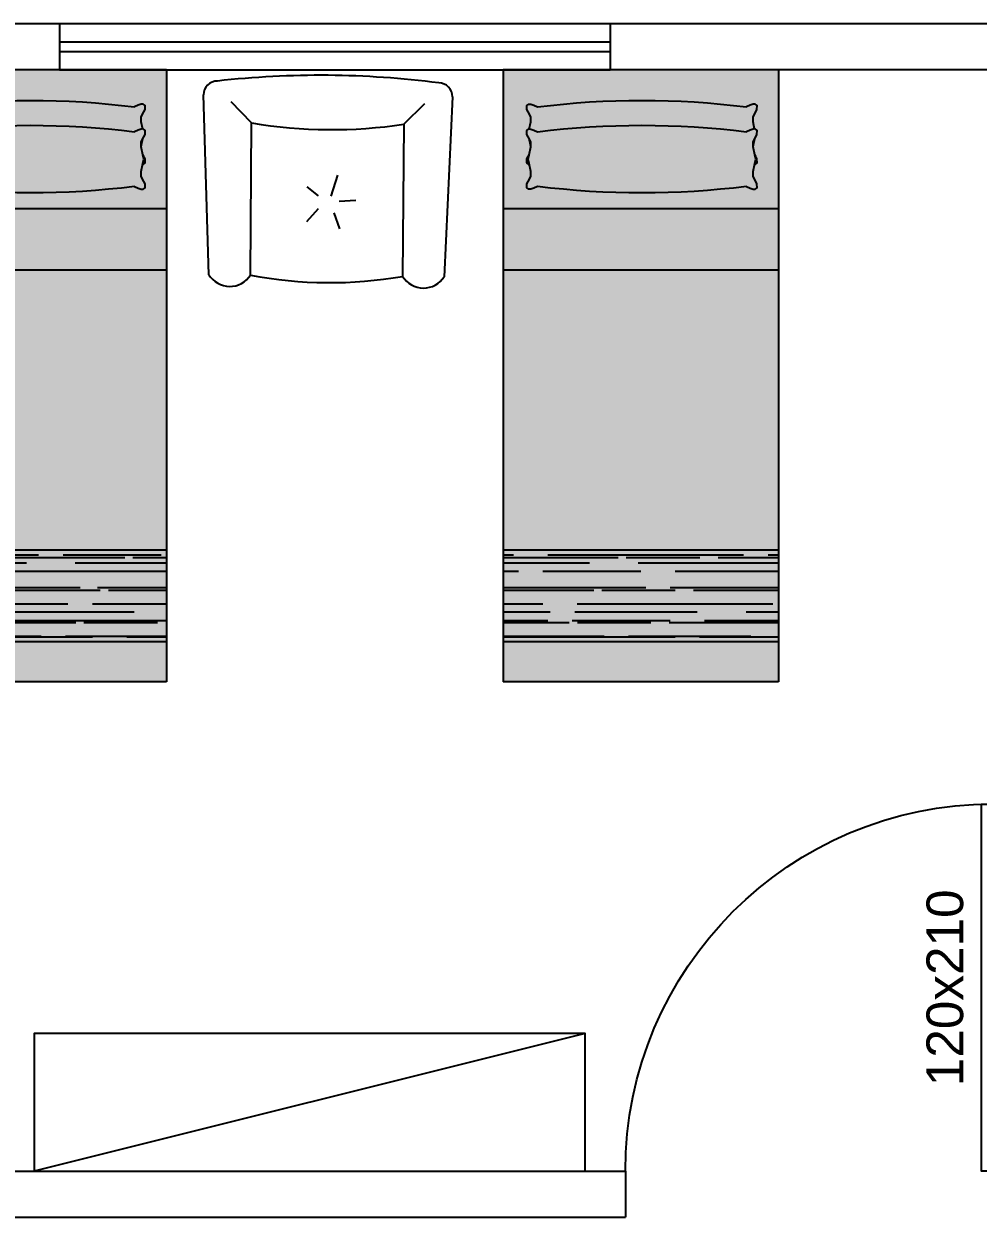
# Model space of a CAD drawing. Header units: centimetres. Extents: x 0 to 1084401, y -139216 to 99734.
# Drawn here: x 910733.6 to 911045.5, y 10417 to 10807 of the extents above; entities that cross this region are included whole.
import ezdxf
from ezdxf.enums import TextEntityAlignment as Align

# ---------------------------------------------------------------- set-up
doc = ezdxf.new("R2010")
doc.units = ezdxf.units.CM
doc.header["$LTSCALE"] = 4
for name, color, linetype in [('0.2', 2, 'Continuous'), ('0.6', 6, 'Continuous'), ('02-CONT', 2, 'Continuous'), ('AIT-LAY-HTC', 254, 'Continuous'), ('AIT-LAY-MOB', 2, 'Continuous')]:
    doc.layers.add(name, color=color, linetype=linetype)
doc.styles.add('2mm 1-50', font='arial.ttf', dxfattribs={"height": 0.1})

# ---------------------------------------------------------------- blocks, each defined once
blk = doc.blocks.new('1_00e')
blk.add_lwpolyline([(-28.40539012428269, -52.25289090163764), (-25.40539012428269, -52.25289090163764), (-25.40539012428269, 47.74710909836236), (-28.40539012428269, 47.74710909836236)], close=True)
at = {"color": 1}
blk.add_arc((-28.40539012428326, -52.25289090163764), 100, 0, 90, dxfattribs=at)
blk = doc.blocks.new('CAMA-SOLTEIRO')
h = blk.add_hatch()
h.set_pattern_fill('AR-RROOF', color=256, scale=0.08, style=0)
h.set_pattern_definition([(0, (-259.2971654992087, -62.25848343646964), (0.176, 0.08), [1.2, -0.16, 0.4, -0.08]), (0, (-259.1907654992087, -62.21848343646964), (-0.08, 0.1064), [0.24, -0.0264, 0.48, -0.06]), (0, (-259.2571654992087, -62.19048343646964), (0.416, 0.0536), [0.64, -0.112, 0.32, -0.08])])
h.paths.add_polyline_path([(0.4499999999999886, -1.569999999997059), (-0.4500000000000455, -1.569999999997044), (-0.4500000000000455, -1.869999999999941), (0.4499999999999886, -1.869999999999969)])
at = {"layer": 'AIT-LAY-HTC'}
h = blk.add_hatch(color=254, dxfattribs=at)
h.paths.add_polyline_path([(0.4499999999999886, -0.6535763996212509), (-0.4499999999999886, -0.6535763996212509), (-0.4499999999999886, -1.569999999997044), (0.4499999999999886, -1.569999999997044)])
h.paths.add_polyline_path([(0.4499999999999886, -2.131628207280301e-14), (-0.4499999999999886, -7.105427357601002e-15), (-0.4500000000000455, -0.4535763996212623), (0.4499999999999886, -0.4535763996212623)])
h.paths.add_polyline_path([(0.3716982436171747, -0.373121244349754), (0.3723867664295994, -0.3861706267807321), (0.3655536251368972, -0.390699628518469), (0.3589239480322135, -0.390246726289142), (0.3496964401738865, -0.3873305654911334), (0.3375292817262334, -0.3814624037465322, -0.06240135273612517), (-0.3458491167673401, -0.3814624037465322), (-0.3580162752151068, -0.3873305654911476), (-0.3672437830732633, -0.3902467262891278), (-0.3738734601780038, -0.3906996285184547), (-0.3807066014707061, -0.3861706267807179), (-0.3800180786582814, -0.3731212443497398), (-0.3760551388454587, -0.3650755000255188), (-0.3677125645626802, -0.3491925823837292), (-0.367078841438115, -0.3321323483973302), (-0.3724699016728437, -0.3091402599489683), (-0.3738734601780038, -0.3092361431671051), (-0.3807066014707061, -0.3047071414293683), (-0.3800180786582814, -0.2916577589983902), (-0.3760551388454587, -0.2836120146741834), (-0.3731809529210182, -0.2781400276378534), (-0.3671426902825488, -0.2523877149917055), (-0.3671057082908646, -0.2513921359974702), (-0.3671426902825488, -0.2503965570033344), (-0.373180952921075, -0.2246442443571155), (-0.3760551388455156, -0.2191722573209276), (-0.3800180786582814, -0.2111265129965787), (-0.3807066014707061, -0.1980771305656006), (-0.3738734601780038, -0.1935481288278922), (-0.3724699016728437, -0.1936440120460148), (-0.367078841438115, -0.1706519235976387), (-0.3677125645626802, -0.1535916896112397), (-0.3760551388455156, -0.1377087719694785), (-0.3800180786582814, -0.1296630276452575), (-0.3807066014707061, -0.116613645214251), (-0.3738734601780038, -0.1120846434765284), (-0.3672437830733202, -0.1125375457058411), (-0.3580162752149931, -0.1154537065038497), (-0.3458491167673401, -0.1213218682484509, -0.06240135273612597), (0.3375292817262334, -0.1213218682484509), (0.3496964401739433, -0.1154537065038497), (0.3589239480322135, -0.1125375457058553), (0.3655536251368972, -0.1120846434765284), (0.3723867664295994, -0.1166136452142652), (0.3716982436171747, -0.1296630276452575), (0.3677353038042952, -0.1377087719695922), (0.3593927295215735, -0.1535916896112681), (0.3587590063970083, -0.1706519235976671), (0.364150066631737, -0.193644012046029), (0.3655536251368972, -0.193548128827878), (0.3723867664295994, -0.1980771305656006), (0.3716982436171747, -0.2111265129965929), (0.3677353038042384, -0.2191722573211123), (0.3648611178799115, -0.2246442443571297), (0.3588228552414421, -0.250396557003306), (0.358785873249758, -0.251392135997456), (0.3588228552414421, -0.2523877149917482), (0.3648611178799115, -0.2781400276378392), (0.3677353038042952, -0.2836120146742545), (0.3716982436171747, -0.2916577589984044), (0.3723867664295994, -0.3047071414293683), (0.3655536251368972, -0.3092361431670909), (0.364150066631737, -0.3091402599489825), (0.3587590063970083, -0.3321323483973586), (0.3593927295215735, -0.3491925823837292), (0.3677353038044657, -0.3650755000253483)], flags=16)
h.paths.add_polyline_path([(-0.4500000000000455, -1.869999999999926), (-0.4499999999999886, -1.99999999999995), (0.4499999999999886, -1.99999999999995), (0.4499999999999886, -1.869999999999969)])
h = blk.add_hatch(color=252, dxfattribs=at)
edge = h.paths.add_edge_path()
edge.add_line((0.3677353038042384, -0.1377087719696206), (0.3716982436171179, -0.1296630276452433))
edge.add_line((0.3716982436171747, -0.1296630276452433), (0.3723867664295994, -0.1166136452142652))
edge.add_line((0.3723867664295994, -0.1166136452142652), (0.3655536251368972, -0.1120846434765284))
edge.add_line((0.3655536251368972, -0.1120846434765284), (0.3589239480322135, -0.1125375457058411))
edge.add_line((0.3589239480322135, -0.1125375457058553), (0.3496964401739433, -0.1154537065038497))
edge.add_line((0.3496964401739433, -0.1154537065038355), (0.3375292817262334, -0.1213218682484509))
edge.add_ellipse((-0.004159917520553336, -2.848495806804841), major_axis=(1.943480023054445, 1.943480023054444), ratio=0.9999999999999957, start_angle=37.85859147788927, end_angle=52.14140852211052)
edge.add_line((-0.3458491167673401, -0.1213218682484651), (-0.35801627521505, -0.1154537065038497))
edge.add_line((-0.35801627521505, -0.1154537065038497), (-0.3672437830732633, -0.1125375457058553))
edge.add_line((-0.3672437830733202, -0.1125375457058553), (-0.3738734601780607, -0.1120846434765284))
edge.add_line((-0.3738734601780607, -0.1120846434765426), (-0.380706601470763, -0.116613645214251))
edge.add_line((-0.3807066014707061, -0.116613645214251), (-0.3800180786582814, -0.1296630276452433))
edge.add_line((-0.3800180786582814, -0.1296630276452433), (-0.3760551388454587, -0.1377087719697059))
edge.add_line((-0.3760551388454019, -0.1377087719697201), (-0.3677125645626802, -0.1535916896112681))
edge.add_line((-0.3677125645626802, -0.1535916896112681), (-0.367078841438115, -0.1706519235976671))
edge.add_line((-0.367078841438115, -0.1706519235976671), (-0.3724699016728437, -0.1936440120460148))
edge.add_line((-0.3724699016728437, -0.1936440120460148), (-0.3672437830733202, -0.1940010310572049))
edge.add_line((-0.3672437830733202, -0.1940010310572049), (-0.35801627521505, -0.1969171918551993))
edge.add_line((-0.35801627521505, -0.1969171918551993), (-0.3458491167673401, -0.2027853535998148))
edge.add_ellipse((-0.004159917520553336, -2.929959292156191), major_axis=(1.943480023054446, 1.943480023054447), ratio=0.9999999999999976, start_angle=37.85859147788932, end_angle=52.14140852211062, ccw=False)
edge.add_line((0.3375292817262334, -0.2027853535998148), (0.3496964401739433, -0.1969171918551851))
edge.add_line((0.3496964401739433, -0.1969171918551709), (0.3589239480322703, -0.1940010310572049))
edge.add_line((0.3589239480322135, -0.1940010310572049), (0.364150066631737, -0.193644012046029))
edge.add_line((0.364150066631737, -0.193644012046029), (0.3587590063970083, -0.1706519235976671))
edge.add_line((0.3587590063970083, -0.1706519235976671), (0.3593927295215735, -0.1535916896112681))
edge.add_line((0.3593927295215735, -0.1535916896112681), (0.3677353038042952, -0.1377087719696206))
edge = h.paths.add_edge_path()
edge.add_line((0.3585894172769599, -0.2513921359974987), (0.3588228552414421, -0.250396557003306))
edge.add_line((0.3588228552414421, -0.250396557003306), (0.3593927295215735, -0.2350551749626035))
edge.add_line((0.3593927295215735, -0.2350551749626035), (0.367735303804352, -0.2191722573207713))
edge.add_line((0.367735303804352, -0.2191722573207713), (0.3716982436171747, -0.2111265129966071))
edge.add_line((0.3716982436171747, -0.2111265129966071), (0.3723867664295994, -0.198077130565629))
edge.add_line((0.3723867664295994, -0.198077130565629), (0.3655536251368972, -0.1935481288278922))
edge.add_line((0.3655536251368972, -0.193548128827878), (0.3589239480322135, -0.1940010310571907))
edge.add_line((0.3589239480322135, -0.1940010310572049), (0.3496964401739433, -0.1969171918551993))
edge.add_line((0.3496964401739433, -0.1969171918551993), (0.3375292817262334, -0.2027853535998148))
edge.add_ellipse((-0.004159917520553336, -2.929959292156191), major_axis=(1.94348002305446, 1.94348002305446), ratio=0.9999999999999964, start_angle=37.85859147788919, end_angle=52.14140852211058)
edge.add_line((-0.3458491167673401, -0.2027853535998148), (-0.3580162752149931, -0.1969171918552135))
edge.add_line((-0.3580162752149931, -0.1969171918552135), (-0.3672437830733202, -0.1940010310571907))
edge.add_line((-0.3672437830733202, -0.1940010310571907), (-0.3738734601780038, -0.1935481288278638))
edge.add_line((-0.3738734601780038, -0.193548128827878), (-0.3807066014707061, -0.1980771305656006))
edge.add_line((-0.3807066014707061, -0.1980771305656006), (-0.3800180786582814, -0.2111265129965929))
edge.add_line((-0.3800180786582814, -0.2111265129965929), (-0.376055138845345, -0.2191722573210413))
edge.add_line((-0.376055138845345, -0.2191722573210413), (-0.3677125645626802, -0.2350551749625893))
edge.add_line((-0.3677125645626802, -0.2350551749626035), (-0.3671426902825488, -0.250396557003306))
edge.add_line((-0.3671426902825488, -0.2503965570032918), (-0.3669092523180666, -0.2513921359974702))
edge.add_line((-0.3669092523180666, -0.2513921359974702), (-0.3732120659238944, -0.278272720073609))
edge.add_line((-0.3732120659238944, -0.278272720073609), (-0.3759659441697067, -0.2921238786731593))
edge.add_line((-0.3759659441697067, -0.2921238786731593), (-0.3732120659238944, -0.3059750372728232))
edge.add_line((-0.3732120659238944, -0.3059750372728232), (-0.367078841438115, -0.3321323483973302))
edge.add_line((-0.367078841438115, -0.3321323483973302), (-0.3677125645626802, -0.3491925823837292))
edge.add_line((-0.3677125645626802, -0.3491925823837292), (-0.3760551388454587, -0.3650755000255756))
edge.add_line((-0.3760551388454587, -0.3650755000255756), (-0.3800180786582814, -0.3731212443497398))
edge.add_line((-0.3800180786582814, -0.3731212443497398), (-0.3807066014707061, -0.3861706267807179))
edge.add_line((-0.3807066014707061, -0.3861706267807179), (-0.3738734601780607, -0.3906996285184547))
edge.add_line((-0.3738734601780607, -0.390699628518469), (-0.3672437830733202, -0.390246726289142))
edge.add_line((-0.3672437830733202, -0.3902467262891278), (-0.35801627521505, -0.3873305654911192))
edge.add_line((-0.3580162752149931, -0.3873305654911192), (-0.3458491167673401, -0.381462403746518))
edge.add_ellipse((-0.004159917520553336, 2.345711534809816), major_axis=(1.943480023054408, 1.943480023054407), ratio=0.9999999999999963, start_angle=217.8585914778892, end_angle=232.1414085221106)
edge.add_line((0.3375292817262334, -0.3814624037465322), (0.3496964401739433, -0.3873305654911476))
edge.add_line((0.3496964401739433, -0.3873305654911476), (0.3589239480321567, -0.390246726289142))
edge.add_line((0.3589239480321567, -0.390246726289142), (0.3655536251368403, -0.3906996285184832))
edge.add_line((0.3655536251368972, -0.390699628518469), (0.3723867664295994, -0.3861706267807321))
edge.add_line((0.3723867664295994, -0.3861706267807321), (0.3716982436171747, -0.373121244349754))
edge.add_line((0.3716982436171747, -0.3731212443497398), (0.3677353038042384, -0.3650755000254762))
edge.add_line((0.3677353038042384, -0.3650755000254762), (0.3593927295215735, -0.3491925823837292))
edge.add_line((0.3593927295215735, -0.3491925823837292), (0.3587590063970083, -0.3321323483973302))
edge.add_line((0.3587590063970083, -0.3321323483973444), (0.3648922308827878, -0.3059750372727663))
edge.add_line((0.3648922308827878, -0.3059750372727521), (0.3676461091286001, -0.2921238786731735))
edge.add_line((0.3676461091286001, -0.2921238786731735), (0.3648922308827878, -0.2782727200736659))
edge.add_line((0.3648922308827878, -0.2782727200736659), (0.3585894172769599, -0.2513921359974987))
for points in [[(0.4499999999999886, -0.6535763996212509), (0.4499999999999886, -0.4535763996212623), (-0.4499999999999886, -0.4535763996212623), (-0.4499999999999886, -0.6535763996212509)], [(-0.4499999999999886, -1.569999999997044), (0.4499999999999886, -1.569999999997044), (0.4499999999999886, -1.869999999999955), (-0.4499999999999886, -1.869999999999955)]]:
    blk.add_hatch(color=252, dxfattribs=at).paths.add_polyline_path(points)
for p, q in [((-0.4500000000000455, 7.105427357601002e-15), (0.4499999999999886, -7.105427357601002e-15)), ((-0.4500000000000455, 7.105427357601002e-15), (-0.4499999999999886, -1.99999999999995)), ((0.4499999999999886, -7.105427357601002e-15), (0.4499999999999886, -1.99999999999995)), ((0.4499999999999886, -0.05000000000000426), (0.4499999999999886, -1.949999999999953)), ((0.4499999999999886, -0.4535763996212623), (-0.4499999999999886, -0.4535763996212623)), ((0.4499999999999886, -0.6535763996212509), (-0.4499999999999886, -0.6535763996212509)), ((-0.4499999999999886, -1.569999999997044), (0.4499999999999886, -1.569999999997044)), ((-0.4499999999999886, -1.869999999999941), (0.4499999999999886, -1.869999999999955)), ((-0.4499999999999886, -1.99999999999995), (0.4499999999999886, -1.99999999999995))]:
    blk.add_line(p, q)
for points in [[(-0.3724699016728437, -0.1936440120460148), (-0.367078841438115, -0.1706519235976529), (-0.3677125645626802, -0.1535916896112539), (-0.3760551388454587, -0.1377087719695353), (-0.3800180786582814, -0.1296630276452433), (-0.3807066014707061, -0.1166136452142652), (-0.3738734601780038, -0.1120846434765284), (-0.3672437830733202, -0.1125375457058553), (-0.35801627521505, -0.1154537065038497), (-0.3458491167673401, -0.1213218682484651)], [(0.364150066631737, -0.1936440120460148), (0.3587590063970083, -0.1706519235976671), (0.3593927295215735, -0.1535916896112539), (0.3677353038042952, -0.1377087719695496), (0.3716982436171747, -0.1296630276452575), (0.3723867664295994, -0.1166136452142652), (0.3655536251368972, -0.1120846434765284), (0.3589239480322135, -0.1125375457058553), (0.3496964401739433, -0.1154537065038497), (0.3375292817262334, -0.1213218682484651)], [(-0.3458491167673401, -0.3814624037465322), (-0.35801627521505, -0.3873305654911476), (-0.3672437830733202, -0.3902467262891278), (-0.3738734601780038, -0.3906996285184547), (-0.3807066014707061, -0.3861706267807179), (-0.3800180786582814, -0.3731212443497398), (-0.3760551388454587, -0.3650755000254478), (-0.3677125645626802, -0.3491925823837292), (-0.367078841438115, -0.3321323483973302), (-0.3732120659238944, -0.3059750372727663), (-0.3759659441697067, -0.2921238786731593), (-0.3732120659238944, -0.2782727200735664), (-0.367078841438115, -0.2521154089490025), (-0.3677125645626802, -0.2350551749626035), (-0.3760551388454587, -0.219172257320885), (-0.3800180786582814, -0.2111265129965929), (-0.3807066014707061, -0.1980771305656148), (-0.3738734601780038, -0.193548128827878), (-0.3672437830733202, -0.1940010310572049), (-0.35801627521505, -0.1969171918551993), (-0.3458491167673401, -0.2027853535998148)], [(0.3375292817262334, -0.3814624037465322), (0.3496964401739433, -0.3873305654911476), (0.3589239480322135, -0.390246726289142), (0.3655536251368972, -0.390699628518469), (0.3723867664295994, -0.3861706267807321), (0.3716982436171747, -0.373121244349754), (0.3677353038042952, -0.365075500025462), (0.3593927295215735, -0.3491925823837434), (0.3587590063970083, -0.3321323483973444), (0.3648922308827878, -0.3059750372727805), (0.3676461091286001, -0.2921238786731735), (0.3648922308827878, -0.2782727200735806), (0.3587590063970083, -0.2521154089490167), (0.3593927295215735, -0.2350551749626035), (0.3677353038042952, -0.219172257320885), (0.3716982436171747, -0.2111265129966071), (0.3723867664295994, -0.1980771305656148), (0.3655536251368972, -0.193548128827878), (0.3589239480322135, -0.1940010310572049), (0.3496964401739433, -0.1969171918551993), (0.3375292817262334, -0.2027853535998148)], [(-0.3671426902825488, -0.2523877149916771), (-0.367078841438115, -0.2506688630459806), (-0.373180952921075, -0.2246442443571155)], [(0.3588228552414421, -0.2523877149916913), (0.3587590063970083, -0.2506688630459948), (0.3648611178799115, -0.2246442443571155)], [(-0.3724699016728437, -0.3091402599489825), (-0.3738734601780038, -0.3092361431671051), (-0.3807066014707061, -0.3047071414293683), (-0.3800180786582814, -0.2916577589983902), (-0.3760551388454587, -0.2836120146740981), (-0.373180952921075, -0.2781400276378818)], [(0.364150066631737, -0.3091402599489825), (0.3655536251368972, -0.3092361431671051), (0.3723867664295994, -0.3047071414293825), (0.3716982436171747, -0.2916577589983902), (0.3677353038042952, -0.2836120146740981), (0.3648611178799115, -0.2781400276378818)]]:
    blk.add_lwpolyline(points)
for centre, radius, start, end in [((-0.004159917520553336, -2.848495806804841), 2.748495806804713, 82.85859147788834, 97.14140852211166), ((-0.004159917520553336, -2.929959292156191), 2.748495806804713, 82.85859147788834, 97.14140852211166), ((-0.004159917520553336, 2.345711534809816), 2.748495806804664, 262.8585914778884, 277.1414085221116)]:
    blk.add_arc(centre, radius, start, end)
blk = doc.blocks.new('Poltrona08')
for p, q in [((-49.37355434940944, -15.72616752609145), (-49.37355434940944, 39.27383247390898)), ((5.626445650590281, 39.27383247390898), (5.626445650590281, -15.72616752609145)), ((-20.37521952551106, 13.07900181849368), (-18.02898095166735, 20.58190801911918)), ((-29.2909328934294, 16.36152345113095), (-25.06770044392762, 13.07900181849368)), ((-17.55973248275292, 11.20327594779246), (-11.45950615759236, 11.67220877437826)), ((-25.06770044392762, 8.389687141740989), (-29.2909328934294, 3.700372464987946)), ((-19.43672258768149, 6.982894097625572), (-17.27983121032299, 1.207633293280477))]:
    blk.add_line(p, q)
for points in [[(-64.37355434940893, -15.72616752609145), (-66.8735543494095, 49.27383247390912)], [(23.12644565059071, 49.27383247390912), (20.62644565059085, -15.72616752609145)], [(-49.37355434940943, 39.27383247390898), (-56.87355434940936, 46.77383247390891)], [(5.626445650590281, 39.27383247390898), (13.12644565059021, 46.77383247390891)]]:
    blk.add_lwpolyline(points)
for centre, radius, start, end in [((-21.87355434940922, -276.1504985630796), 332.8366544436498, 83.0975626029274, 96.90243739707266), ((-61.87355434940979, 49.27383247390912), 4.999999999999893, 89.99999999999795, 179.9999999999999), ((18.12644565059099, 49.27383247390912), 4.999999999999893, 0, 90.00000000000203), ((-21.87355434940922, 208.7364681285423), 171.6794538755731, 260.782525588539, 279.2174744114608), ((-56.87355434940866, -11.05950085942512), 8.833333333333096, 211.8907918018441, 328.1092081981547), ((-21.87355434940887, 134.2738324739405), 152.5000000000315, 259.6111421845325, 280.3888578154674), ((13.12644565059056, -11.05950085942476), 8.833333333333284, 211.8907918018461, 328.1092081981539)]:
    blk.add_arc(centre, radius, start, end)

msp = doc.modelspace()

# ---------------------------------------------------------------- linework, layer by layer
at = {"layer": '0.2'}
for p, q in [((910925.2346801863, 10807.01251930818), (910745.2346801863, 10807.01251930818)), ((910925.2346801863, 10801.01251930818), (910745.2346801863, 10801.01251930818)), ((910745.2346801863, 10798.01251930818), (910925.2346801863, 10798.01251930818)), ((910745.2346801863, 10792.01251930818), (910925.2346801863, 10792.01251930818)), ((910917.0481354664, 10477.01251930818), (910737.0481354664, 10432.01251930818))]:
    msp.add_line(p, q, dxfattribs=at)
msp.add_lwpolyline([(910737.0481354664, 10432.01251930818), (910917.0481354664, 10432.01251930818), (910917.0481354664, 10477.01251930818), (910737.0481354664, 10477.01251930818)], close=True, dxfattribs=at)
at = {"layer": '0.6'}
for p, q in [((910745.2346801861, 10807.01251930818), (910745.2346801861, 10792.01251930818)), ((910925.2346801861, 10807.01251930818), (910925.2346801861, 10792.01251930818)), ((910930.2346801861, 10432.01251930817), (910930.2346801861, 10417.01251930818))]:
    msp.add_line(p, q, dxfattribs=at)
for points in [[(910745.2346801861, 10807.01251930818), (910595.2346801861, 10807.01251930818)], [(911075.2346801861, 10807.01251930818), (910925.2346801861, 10807.01251930818)], [(910745.2346801861, 10792.01251930818), (910610.2346801861, 10792.01251930818)], [(911050.2346801861, 10432.01251930818), (911060.2346801861, 10432.01251930818), (911060.2346801861, 10792.01251930818), (910925.2346801861, 10792.01251930818)], [(910620.2346801861, 10432.01251930818), (910930.2346801861, 10432.01251930818)], [(910620.2346801861, 10417.01251930818), (910930.2346801861, 10417.01251930818)]]:
    msp.add_lwpolyline(points, dxfattribs=at)

# ---------------------------------------------------------------- block references
at = {"layer": '0.2', "xscale": 0.904434194830291, "yscale": 0.904434194830291, "zscale": 0.904434194830291, "rotation": 359.5138070605646}
msp.add_blockref('Poltrona08', (910852.4422041583, 10738.75799629909), dxfattribs=at)
at = {"layer": '02-CONT', "xscale": -1.2, "yscale": 1.2, "zscale": 1.2}
msp.add_blockref('1_00e', (911016.148212037, 10494.71598839014), dxfattribs=at)
at = {"layer": 'AIT-LAY-MOB', "ltscale": 3, "xscale": -99.99999651281604, "yscale": 99.99999651281604, "zscale": 99.99999651281604, "rotation": 3.596378499004516e-05}
for p in [(910735.2346754783, 10792.01254755407), (910935.2346817553, 10792.01249106229)]:
    msp.add_blockref('CAMA-SOLTEIRO', p, dxfattribs=at)

# ---------------------------------------------------------------- texts
at = {"layer": '02-CONT', "style": '2mm 1-50'}
msp.add_text('120x210', height=12, rotation=90, dxfattribs=at).set_placement((911034.634680186, 10491.9585071527), align=Align.MIDDLE_CENTER)

doc.saveas('drawing.dxf')
